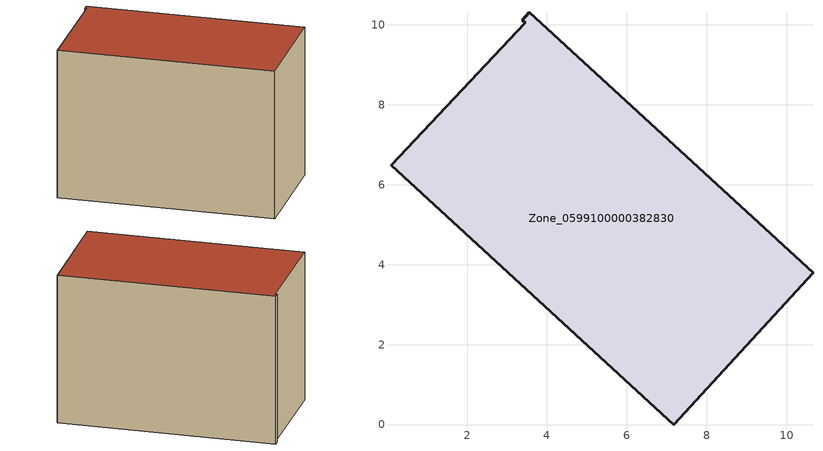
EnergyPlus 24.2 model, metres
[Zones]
Zone_0599100000382830
 floor ground (C_G): 3.45,10.06 3.38,10.12 3.56,10.31 10.66,3.8 7.17,0 0.11,6.48 z0
 wall outside (C_F): 7.17,0 10.66,3.8 3.56,10.31 3.38,10.12 3.45,10.06 0.11,6.48 7.17,0 z0:6.81
 roof outside (C_R): 3.45,10.06 0.11,6.48 7.17,0 10.66,3.8 3.56,10.31 3.38,10.12 z6.81
[BUILDING]
Pand.0599100000382830: North Axis=0; Terrain=City; Loads Convergence Tolerance Value=0.04; Temperature Convergence Tolerance Value=0.4; Solar Distribution=FullExterior; Maximum Number of Warmup Days=25; Minimum Number of Warmup Days=1
[Site:Location]
Rotterdam.The.Hague.AP_ZH_NLD Design_Conditions: Latitude=51.96; Longitude=4.45; Time Zone=1; Elevation=-4.5
[SITE:GROUNDTEMPERATURE:BUILDINGSURFACE]
18, 18, 18, 18, 18, 18, 18, 18, 18, 18, 18, 18
[MATERIAL] Thermal Absorptance=0.9; Solar Absorptance=0.7; Visible Absorptance=0.7
Name | Roughness | Thickness | Conductivity | Density | Specific Heat
G.TI.1992-2005 | MediumSmooth | 0.15 | 0.06 | 540 | 1210
F.TI.1992-2005 | Rough | 0.3 | 0.12 | 1920 | 840
R.TI.1992-2005 | MediumRough | 0.2 | 0.08 | 1500 | 1000
[CONSTRUCTION]
C_G: G.TI.1992-2005
C_F: F.TI.1992-2005
C_R: R.TI.1992-2005
[ZONE]
Zone_0599100000382830: Type=1; Multiplier=1; Ceiling Height=Autocalculate; Volume=Autocalculate; Floor Area=autocalculate; Part of Total Floor Area=Yes
[ZONEINFILTRATION:DESIGNFLOWRATE]
Infil_Zone_0599100000382830: Zone or ZoneList or Space or SpaceList=Zone_0599100000382830; Schedule=AlwaysOn; Design Flow Rate Calculation Method=Flow/Area; Flow Rate per Floor Area=0.0015; Constant Term Coefficient=1; Temperature Term Coefficient=0; Velocity Term Coefficient=0; Velocity Squared Term Coefficient=0
[HVACTEMPLATE:ZONE:IDEALLOADSAIRSYSTEM]
Zone_0599100000382830: Maximum Heating Supply Air Temperature=50; Minimum Cooling Supply Air Temperature=13; Maximum Heating Supply Air Humidity Ratio=0.0156; Minimum Cooling Supply Air Humidity Ratio=0.0077; Heating Limit=NoLimit; Cooling Limit=NoLimit; Dehumidification Control Type=ConstantSensibleHeatRatio; Cooling Sensible Heat Ratio=0.7; Dehumidification Setpoint=60; Humidification Control Type=None; Humidification Setpoint=30; Outdoor Air Method=None; Outdoor Air Flow Rate per Person=0.00944; Outdoor Air Flow Rate per Zone Floor Area=0; Outdoor Air Flow Rate per Zone=0; Demand Controlled Ventilation Type=None; Outdoor Air Economizer Type=NoEconomizer; Heat Recovery Type=None; Sensible Heat Recovery Effectiveness=0.7; Latent Heat Recovery Effectiveness=0.65
[ZONECONTROL:THERMOSTAT]
ThermostatControl_Zone_0599100000382830: Zone or ZoneList=Zone_0599100000382830; Control Type Schedule=DualSetpointControlType; Control 1=Thermostat_Zone_0599100000382830; Temperature Difference Between Cutout And Setpoint=0
[THERMOSTATSETPOINT:DUALSETPOINT]
Thermostat_Zone_0599100000382830: Heating Setpoint Temperature Schedule=HeatingSetpoint_Zone_0599100000382830; Cooling Setpoint Temperature Schedule=CoolingSetpoint_Zone_0599100000382830
[SCHEDULE:COMPACT]
HeatingSetpoint_Zone_0599100000382830: Through: 12/31, For: AllDays, Until: 24:00, 21
CoolingSetpoint_Zone_0599100000382830: Through: 12/31, For: AllDays, Until: 24:00, 24
DualSetpointControlType: Through: 12/31, For: AllDays, Until: 24:00, 4
AlwaysOn: Through: 12/31, For: AllDays, Until: 24:00, 1
